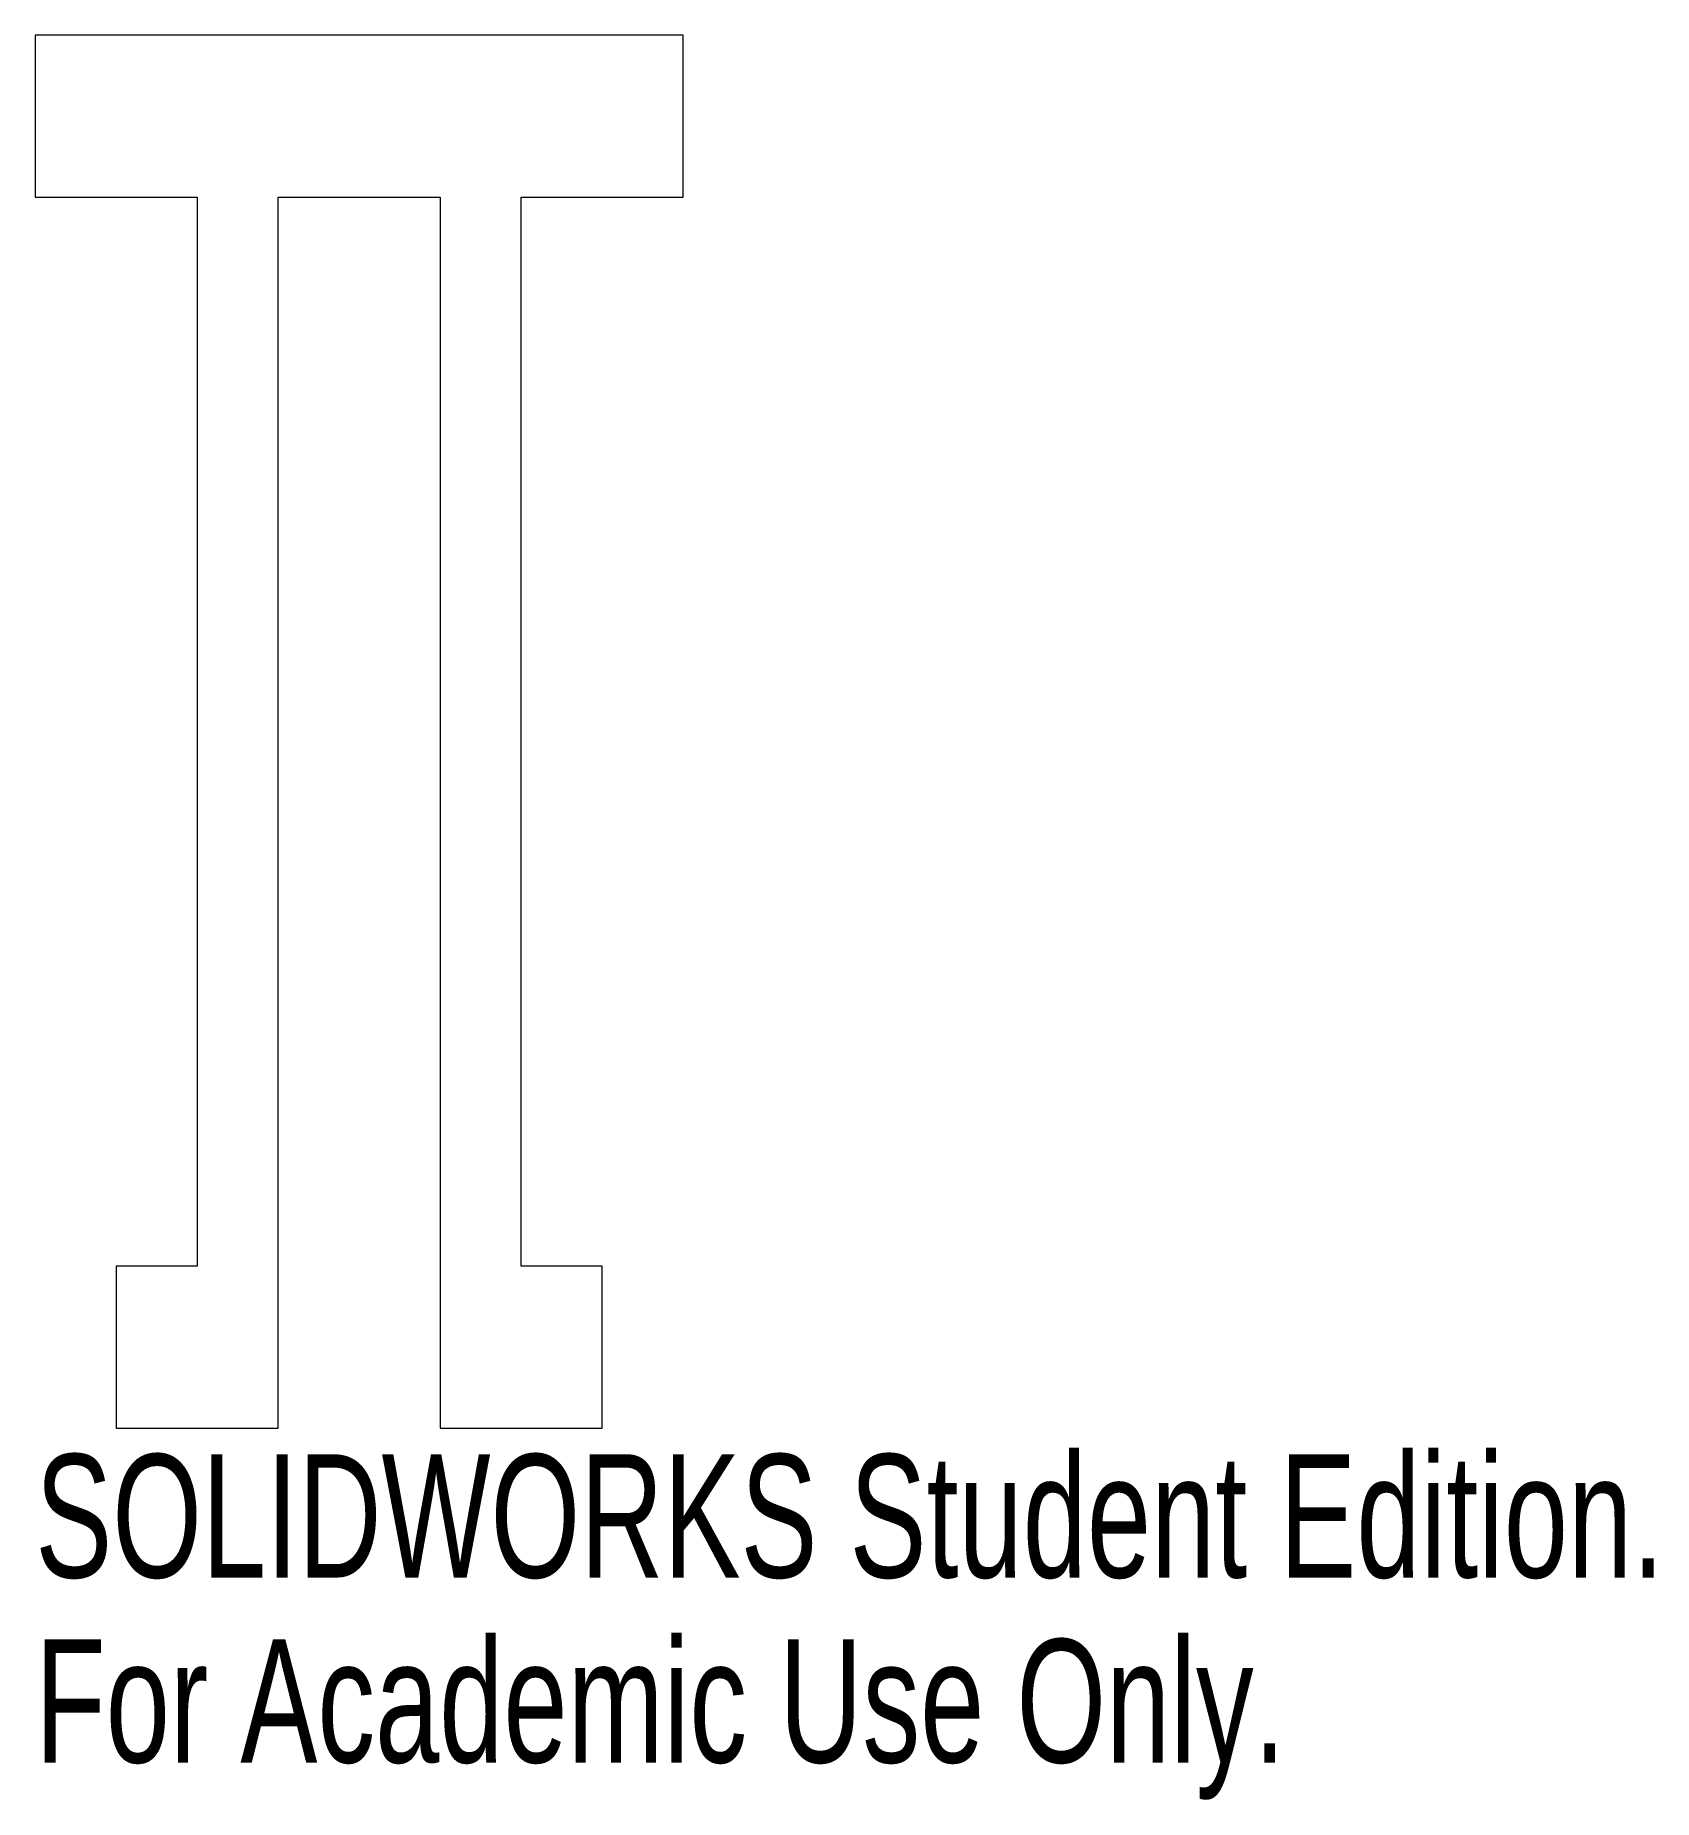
# Model space of a CAD drawing. Header units: inches. Extents: x 0 to 2.5, y -2.47 to 0.25.
import ezdxf

# ---------------------------------------------------------------- set-up
doc = ezdxf.new("R2010")
doc.units = ezdxf.units.IN
doc.header["$MEASUREMENT"] = 0
doc.styles.add('SLDTEXTSTYLE0', font='TXT', dxfattribs={"width": 0.7})

msp = doc.modelspace()

# ---------------------------------------------------------------- linework, layer by layer
at = {"color": 7, "linetype": 'Continuous', "lineweight": 15}
for p, q in [((1, 0.25), (0, 0.25)), ((0, 0.25), (0, 0)), ((1, 0), (1, 0.25)), ((0, 0), (0.25, 0)), ((0.25, 0), (0.25, -1.65)), ((0.375, 0), (0.625, 0)), ((0.375, -1.9), (0.375, 0)), ((0.625, 0), (0.625, -1.9)), ((0.75, 0), (1, 0)), ((0.75, -1.65), (0.75, 0)), ((0.125, -1.65), (0.125, -1.9)), ((0.25, -1.65), (0.125, -1.65)), ((0.875, -1.65), (0.75, -1.65)), ((0.875, -1.9), (0.875, -1.65)), ((0.125, -1.9), (0.375, -1.9)), ((0.625, -1.9), (0.875, -1.9))]:
    msp.add_line(p, q, dxfattribs=at)

# ---------------------------------------------------------------- texts
at = {"color": 7, "linetype": 'Continuous', "char_height": 0.1903, "attachment_point": 1, "style": 'SLDTEXTSTYLE0'}
for s, insert in [('SOLIDWORKS Student Edition.', (0, -1.9401)), ('For Academic Use Only.', (0, -2.2256))]:
    msp.add_mtext(s, dxfattribs=dict(at, insert=insert))

doc.saveas('drawing.dxf')
